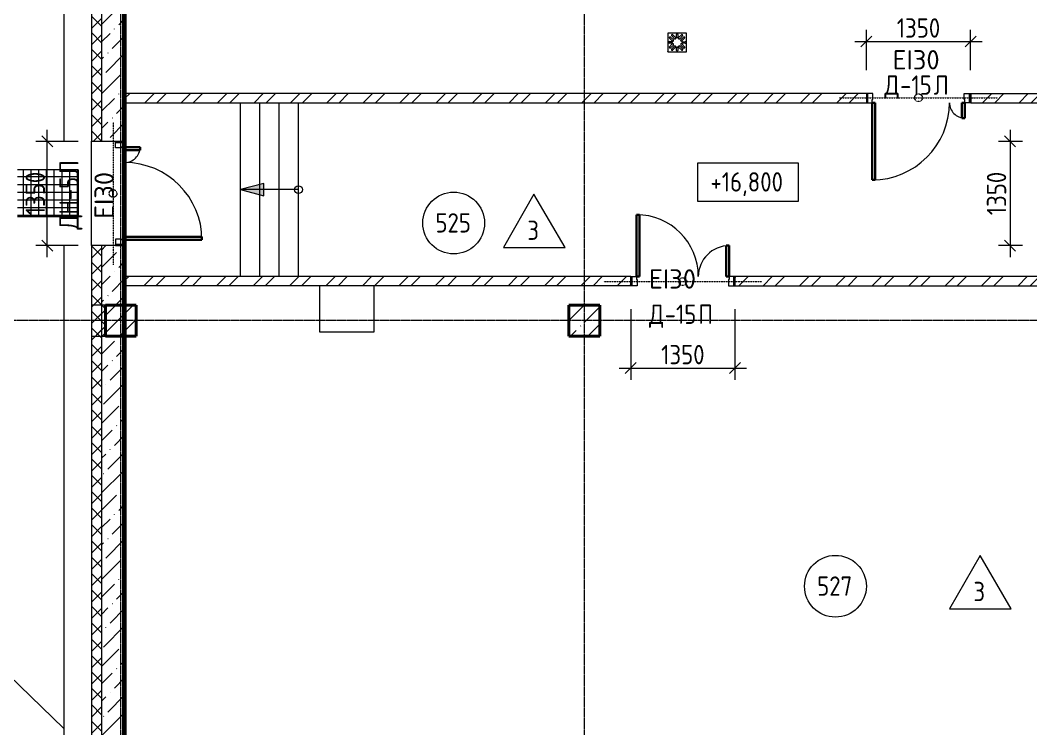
# Model space of a CAD drawing. Header units: millimetres. Extents: x -56773 to 225775, y -262288 to 26541.
# Drawn here: x -4492 to 8587, y -256592 to -247421 of the extents above; entities that cross this region are included whole.
import ezdxf

# ---------------------------------------------------------------- set-up
doc = ezdxf.new("R2010")
doc.units = ezdxf.units.MM
doc.linetypes.add('ADSK_Линия сетки', pattern=[25, 20, -2.5, 0, -2.5])
doc.linetypes.add('ADSK_Невидимые', pattern=[5, 3, -2])
for name, color, linetype, lineweight in [('3.1 Штукатурка внешн стен для инвесторов', 5, 'Continuous', 60), ('Аннотация', 7, 'Continuous', 20), ('Двери', 7, 'Continuous', 9), ('Лестницы', 7, 'Continuous', 9), ('Марки дверей', 7, 'Continuous', 20), ('Марки помещений', 7, 'Continuous', 20), ('Несущие колонны', 7, 'Continuous', 18), ('Обобщенные модели', 7, 'ADSK_Невидимые', 18), ('Оборудование', 7, 'Continuous', 18), ('Оси', 7, 'Continuous', 9), ('Отметки', 7, 'Continuous', 9), ('Панели витража', 7, 'Continuous', 9), ('Перекрытие', 7, 'Continuous', 18), ('Размеры', 7, 'Continuous', 9), ('Сантехника', 7, 'Continuous', 18), ('Стены внутренние', 7, 'Continuous', 18), ('Стены наружные', 7, 'Continuous', 18), ('Стены несущие', 7, 'Continuous', 30), ('Стены отделка', 7, 'Continuous', 30), ('Стены штриховка', 7, 'Continuous', 9), ('Стрелки вверх', 7, 'Continuous', 18)]:
    doc.layers.add(name, color=color, linetype=linetype, lineweight=lineweight)
doc.styles.add('GOST Common_2', font='', dxfattribs={"width": 0.9, "height": 250})
doc.styles.add('ISOCPEUR', font='isocpeur.ttf', dxfattribs={"height": 250})
doc.styles.get('GOST Common_2').set_extended_font_data('GOST Common')
doc.dimstyles.new('ADSK_Основной', dxfattribs={"dimscale": 304.8, "dimtxt": 251.428749, "dimasz": 0.463911, "dimexe": 0.492126, "dimexo": 0.984252, "dimgap": 0.164042, "dimtad": 1, "dimdec": 3, "dimrnd": 0.001, "dimdsep": 46, "dimtxsty": 'GOST Common_2', "dimblk1": 'OBLIQUE', "dimblk2": 'OBLIQUE', "dimsah": 1, "dimcen": 0.09, "dimdle": 0.492126, "dimazin": 2, "dimtfac": 1, "dimtdec": 4, "dimtix": 1, "dimtmove": 0, "dimatfit": 3, "dimfxl": 1, "dimtvp": 1, "dimtolj": 1, "dimtzin": 0, "dimlwd": 20, "dimlwe": 20, "dimarcsym": 2})
doc.dimstyles.new('ADSK_Основной_2_5_мм', dxfattribs={"dimscale": 304.8, "dimtxt": 251.428749, "dimasz": 0.463911, "dimexe": 0.492126, "dimexo": 0.984252, "dimgap": 0.098425, "dimtad": 1, "dimrnd": 0.01, "dimdsep": 46, "dimtxsty": 'GOST Common_2', "dimblk1": 'OBLIQUE', "dimblk2": 'OBLIQUE', "dimsah": 1, "dimcen": 0.09, "dimdle": 0.492126, "dimazin": 2, "dimtfac": 1, "dimtdec": 4, "dimtix": 1, "dimtmove": 0, "dimatfit": 3, "dimfxl": 1, "dimtvp": 1, "dimtolj": 1, "dimtzin": 0, "dimlwd": 20, "dimlwe": 20, "dimarcsym": 2})
pattern_1 = [(45, (9.36, -250313.7), (-224.506, 224.506), []), (45, (233.87, -250313.7), (-224.506, 224.506), [396.875, -79.375, 3.353, -76.022])]
pattern_2 = [(45, (9.36, -250313.7), (-106.066, 106.066), []), (135, (9.36, -250313.7), (-106.066, -106.066), [])]
pattern_3 = [(45, (9.36, -250313.7), (-235.732, 235.732), []), (45, (166.5, -250313.7), (-235.732, 235.732), [])]

# ---------------------------------------------------------------- blocks, each defined once
blk = doc.blocks.new('ADSK_КолоннаЖБ_Прямоугольная - 400x400 мм-1807143-Маркировочный 5-й')
at = {"layer": 'Несущие колонны', "lineweight": 40}
for p, q in [((-200, 200), (200, 200)), ((-200, -200), (-200, 200)), ((200, 200), (200, -200)), ((200, -200), (-200, -200))]:
    blk.add_line(p, q, dxfattribs=at)
blk = doc.blocks.new('Дверь двупольная противопожарная наружная - ДН-5Л 1350х2000 Дверной блок двупольный глухой_ противопожарный_ EI30_ левая-2801094-Маркировочный 5-й')
at = {"layer": 'Двери', "lineweight": 30}
for p, q in [((600, 1150), (560, 1150)), ((560, 1150), (560, 150)), ((600, 150), (600, 1150)), ((-600, 350), (-560, 350)), ((-600, 150), (-600, 350)), ((-560, 350), (-560, 150)), ((-560, 150), (-600, 150)), ((560, 150), (600, 150))]:
    blk.add_line(p, q, dxfattribs=at)
at = {"layer": 'Двери'}
for p, q in [((-675, 150), (-660, 150)), ((-675, 30), (-675, 150)), ((-660, 150), (-600, 150)), ((-660, 30), (-660, 150)), ((-660, 150), (-660, 30)), ((-600, 150), (-600, 110)), ((660, 150), (600, 150)), ((600, 150), (600, 110)), ((660, 30), (660, 150)), ((675, 150), (660, 150)), ((660, 150), (660, 30)), ((675, 30), (675, 150)), ((-660, 30), (-675, 30)), ((-590, 30), (-660, 30)), ((-600, 110), (-590, 110)), ((-590, 110), (-590, 30)), ((600, 110), (590, 110)), ((590, 110), (590, 30)), ((590, 30), (660, 30)), ((660, 30), (675, 30))]:
    blk.add_line(p, q, dxfattribs=at)
for centre, radius, start, end in [((600, 150), 1000, 90, 180), ((-600, 150), 200, 360, 90)]:
    blk.add_arc(centre, radius, start, end, dxfattribs=at)
blk = doc.blocks.new('Системная панель - 1_Алюминиевая панель RAL 1013-3095988-Маркировочный 5-й')
at = {"layer": 'Панели витража', "lineweight": 18}
for p, q in [((-1248, 2), (-8498, 2)), ((-1248, -2), (-1248, 2)), ((2157, 2), (102, 2)), ((102, 2), (102, -2)), ((-8498, -2), (-1248, -2)), ((102, -2), (2157, -2))]:
    blk.add_line(p, q, dxfattribs=at)
blk = doc.blocks.new('Дверь двупольная  противопожарная - Д-15Л 1350х2200 Дверной блок двупольный глухой_ противопожарный_ EI30_ левая-2742977-Маркировочный 5-й')
at = {"layer": 'Двери', "lineweight": 30}
for p, q in [((600, 1060), (560, 1060)), ((560, 1060), (560, 60)), ((600, 60), (600, 1060)), ((-600, 260), (-560, 260)), ((-600, 60), (-600, 260)), ((-560, 260), (-560, 60)), ((-560, 60), (-600, 60)), ((560, 60), (600, 60))]:
    blk.add_line(p, q, dxfattribs=at)
at = {"layer": 'Двери'}
for p, q in [((-675, 60), (-660, 60)), ((-675, -60), (-675, 60)), ((-660, 60), (-600, 60)), ((-660, -60), (-660, 60)), ((-660, 60), (-660, -60)), ((-600, 60), (-600, 20)), ((-600, 20), (-590, 20)), ((-590, 20), (-590, -60)), ((600, 20), (590, 20)), ((590, 20), (590, -60)), ((660, 60), (600, 60)), ((600, 60), (600, 20)), ((660, -60), (660, 60)), ((675, 60), (660, 60)), ((660, 60), (660, -60)), ((675, -60), (675, 60)), ((-660, -60), (-675, -60)), ((-590, -60), (-660, -60)), ((590, -60), (660, -60)), ((660, -60), (675, -60))]:
    blk.add_line(p, q, dxfattribs=at)
for centre, radius, start, end in [((600, 60), 1000, 90, 180), ((-600, 60), 200, 360, 90)]:
    blk.add_arc(centre, radius, start, end, dxfattribs=at)
blk = doc.blocks.new('Дверь двупольная  противопожарная - Д-15П 1550х2200 Дверной блок двупольный глухой_ противопожарный_ EI30_ правая-2349942-Маркировочный 5-й')
at = {"layer": 'Двери', "lineweight": 30}
for p, q in [((-600, 860), (-560, 860)), ((-600, 60), (-600, 860)), ((-560, 860), (-560, 60)), ((600, 460), (560, 460)), ((560, 460), (560, 60)), ((600, 60), (600, 460)), ((-560, 60), (-600, 60)), ((560, 60), (600, 60))]:
    blk.add_line(p, q, dxfattribs=at)
at = {"layer": 'Двери'}
for p, q in [((-675, 60), (-660, 60)), ((-675, -60), (-675, 60)), ((-660, 60), (-600, 60)), ((-660, -60), (-660, 60)), ((-660, 60), (-660, -60)), ((-600, 60), (-600, 20)), ((-600, 20), (-590, 20)), ((-590, 20), (-590, -60)), ((600, 20), (590, 20)), ((590, 20), (590, -60)), ((660, 60), (600, 60)), ((600, 60), (600, 20)), ((660, -60), (660, 60)), ((675, 60), (660, 60)), ((660, 60), (660, -60)), ((675, -60), (675, 60)), ((-660, -60), (-675, -60)), ((-590, -60), (-660, -60)), ((590, -60), (660, -60)), ((660, -60), (675, -60))]:
    blk.add_line(p, q, dxfattribs=at)
for centre, radius, start, end in [((-600, 60), 800, 360, 90), ((600, 60), 400, 90, 180)]:
    blk.add_arc(centre, radius, start, end, dxfattribs=at)
blk = doc.blocks.new('710_HL_Трап HL616_1H 1_Нет__СантехПрибор_Нет основы_ - 710_HL_Трап HL616_1H 1_Нет__СантехПрибор_Нет основы_-2778976-Маркировочный 5-й')
at = {"layer": 'Сантехника'}
for p, q in [((-120, 120), (-120, -120)), ((120, 120), (-120, 120)), ((-102, 11), (-69, 10)), ((-62, 20), (-98, 56)), ((-84, 70), (-48, 34)), ((-34, 48), (-70, 84)), ((-56, 98), (-20, 62)), ((-9, 70), (-9, 103)), ((11, 103), (11, 70)), ((20, 62), (56, 98)), ((70, 84), (34, 48)), ((48, 34), (84, 70)), ((98, 56), (62, 20)), ((71, 10), (104, 9)), ((120, -120), (120, 120)), ((-120, -120), (120, -120)), ((-70, -10), (-102, -9)), ((-98, -56), (-62, -20)), ((-48, -34), (-84, -70)), ((-70, -84), (-34, -48)), ((-20, -62), (-56, -98)), ((-9, -103), (-9, -70)), ((11, -70), (11, -103)), ((56, -98), (20, -62)), ((34, -48), (70, -84)), ((84, -70), (48, -34)), ((62, -20), (98, -56)), ((104, -11), (71, -10))]:
    blk.add_line(p, q, dxfattribs=at)
for centre, start, end in [((-102, 1), 89.6219, 269.6219), ((-91, 63), 45, 225), ((-63, 91), 45, 225), ((-70, 0), 269.6219, 89.6219), ((-55, 27), 225, 45), ((-27, 55), 225, 45), ((1, 103), 0, 180), ((1, 70), 180, 360), ((27, 55), 135, 315), ((55, 27), 135, 315), ((63, 91), 315, 135), ((71, 0), 89.6219, 269.6219), ((91, 63), 315, 135), ((104, -1), 269.6219, 89.6219), ((-91, -63), 135, 315), ((-63, -91), 135, 315), ((-55, -27), 315, 135), ((-27, -55), 315, 135), ((1, -70), 0, 180), ((1, -103), 180, 360), ((27, -55), 45, 225), ((55, -27), 45, 225), ((63, -91), 225, 45), ((91, -63), 225, 45)]:
    blk.add_arc(centre, 10, start, end, dxfattribs=at)
for points, knots in [([(-118, 118), (-118, 118), (-118, 118), (-119, 119), (-119, 119), (-119, 119), (-119, 119), (-119, 119), (-120, 120), (-120, 120), (-120, 120), (-120, 120), (-120, 120), (-120, 120), (-120, 120)], [0, 0, 0, 0, 0.142857, 0.285714, 0.357143, 0.428571, 0.5, 0.571429, 0.642857, 0.714286, 0.785714, 0.857143, 0.928571, 1, 1, 1, 1]), ([(120, 120), (120, 120), (120, 120), (120, 120), (120, 120), (120, 120), (120, 120), (119, 119), (119, 119), (119, 119), (119, 119), (119, 119), (118, 118), (118, 118), (118, 118)], [0, 0, 0, 0, 0.071429, 0.142857, 0.214286, 0.285714, 0.357143, 0.428571, 0.5, 0.571429, 0.642857, 0.714286, 0.857143, 1, 1, 1, 1]), ([(-120, -120), (-120, -120), (-120, -120), (-120, -120), (-120, -120), (-120, -120), (-120, -120), (-119, -119), (-119, -119), (-119, -119), (-119, -119), (-119, -119), (-118, -118), (-118, -118), (-118, -118)], [0, 0, 0, 0, 0.071429, 0.142857, 0.214286, 0.285714, 0.357143, 0.428571, 0.5, 0.571429, 0.642857, 0.714286, 0.857143, 1, 1, 1, 1]), ([(118, -118), (118, -118), (118, -118), (119, -119), (119, -119), (119, -119), (119, -119), (119, -119), (120, -120), (120, -120), (120, -120), (120, -120), (120, -120), (120, -120), (120, -120)], [0, 0, 0, 0, 0.142857, 0.285714, 0.357143, 0.428571, 0.5, 0.571429, 0.642857, 0.714286, 0.785714, 0.857143, 0.928571, 1, 1, 1, 1])]:
    blk.add_open_spline(points, degree=3, knots=knots, dxfattribs=at)
blk = doc.blocks.new('TN_Дорожка_ брусчатка - Дорожка_ брусчатка 50 мм-3128622-Маркировочный 5-й')
at = {"layer": 'Оборудование', "lineweight": 9}
h = blk.add_hatch(dxfattribs=at)
h.set_pattern_fill('FP_29', color=256, style=0, pattern_type=2)
h.set_pattern_definition([(0, (-4550.76, 654.41), (0, 100), []), (90, (-4550.76, 654.41), (-99.989, 6e-15), [])])
h.paths.add_polyline_path([(-3751, 354), (-3751, 954), (-4535, 954), (-4535, 354)])
at = {"layer": 'Оборудование'}
for p, q in [((-3751, 954), (-4536, 954)), ((-3751, 354), (-3751, 954)), ((-3751, 954), (-3750, 954)), ((-3750, 954), (-3750, 354)), ((-4536, 354), (-3751, 354)), ((-3750, 354), (-3751, 354))]:
    blk.add_line(p, q, dxfattribs=at)
blk = doc.blocks.new('BS_Перемычка металлическая - BS_Перемычка металлическая-3899641-Маркировочный 5-й')
at = {"layer": 'Обобщенные модели', "linetype": 'ADSK_Невидимые', "lineweight": 18}
blk.add_line((-1025, 0), (1025, 0), dxfattribs=at)
blk.add_circle((0, 0), 50, dxfattribs=at)
blk = doc.blocks.new('BS_Перемычка металлическая - BS_Перемычка металлическая-3930218-Маркировочный 5-й')
at = {"layer": 'Обобщенные модели', "linetype": 'ADSK_Невидимые', "lineweight": 18}
blk.add_line((-925, 0), (925, 0), dxfattribs=at)
blk.add_circle((0, 0), 50, dxfattribs=at)
blk = doc.blocks.new('ADSK_Марка_Помещение_ОдноЗначение - Номер-159740-Маркировочный 5-й')
at = {"layer": 'Марки помещений'}
blk.add_circle((0, 0), 4, dxfattribs=at)
blk = doc.blocks.new('ADSK_Марка_Помещение_ТипПола_ГОСТ21-501-2011 - Отделка пола-1456712-Маркировочный 5-й')
at = {"layer": 'Марки помещений'}
for p, q in [((0, 6.93), (-3.96, 0)), ((4.04, 0), (0, 6.93)), ((-3.96, 0), (4.04, 0))]:
    blk.add_line(p, q, dxfattribs=at)
blk = doc.blocks.new('_Oblique')
at = {"color": 0, "linetype": 'ByBlock', "lineweight": -2}
blk.add_line((-0.5, -0.5), (0.5, 0.5), dxfattribs=at)
blk = doc.blocks.new('*D6861')
at = {"layer": 'Defpoints', "color": 0, "transparency": 16777216}
for p in [(-4142, -248989), (-3441, -248989), (-3441, -250339)]:
    blk.add_point(p, dxfattribs=at)
at = {"layer": 'Размеры', "color": 0, "lineweight": 20, "transparency": 16777216}
for p, q in [((-4142, -250489), (-4142, -248839)), ((-3741, -248989), (-4292, -248989)), ((-3741, -250339), (-4292, -250339))]:
    blk.add_line(p, q, dxfattribs=at)
at = {"layer": 'Размеры', "color": 0, "lineweight": 20, "transparency": 16777216, "xscale": 141.4, "yscale": 141.4, "zscale": 141.4}
for p, rotation in [((-4142, -248989), 90), ((-4142, -250339), 270)]:
    blk.add_blockref('_Oblique', p, dxfattribs=dict(at, rotation=rotation))
at = {"layer": 'Размеры', "color": 0, "lineweight": 9, "transparency": 16777216, "insert": (-4297, -249664), "char_height": 250, "width": 700.59, "attachment_point": 5, "rotation": 90, "style": 'GOST Common_2'}
blk.add_mtext('\\A1;1350', dxfattribs=at)
blk = doc.blocks.new('*D6853')
at = {"layer": 'Defpoints', "color": 0, "transparency": 16777216}
for p in [(7809, -247697), (6459, -248369), (7809, -248369)]:
    blk.add_point(p, dxfattribs=at)
at = {"layer": 'Размеры', "color": 0, "lineweight": 20, "transparency": 16777216}
for p, q in [((6459, -248069), (6459, -247547)), ((7809, -248069), (7809, -247547)), ((6309, -247697), (7959, -247697))]:
    blk.add_line(p, q, dxfattribs=at)
at = {"layer": 'Размеры', "color": 0, "lineweight": 20, "transparency": 16777216, "xscale": 141.4, "yscale": 141.4, "zscale": 141.4, "rotation": 180}
blk.add_blockref('_Oblique', (6459, -247697), dxfattribs=at)
at = {"layer": 'Размеры', "color": 0, "lineweight": 20, "transparency": 16777216, "xscale": 141.4, "yscale": 141.4, "zscale": 141.4}
blk.add_blockref('_Oblique', (7809, -247697), dxfattribs=at)
at = {"layer": 'Размеры', "color": 0, "lineweight": 9, "transparency": 16777216, "insert": (7134, -247522), "char_height": 250, "width": 700.59, "attachment_point": 5, "style": 'GOST Common_2'}
blk.add_mtext('\\A1;1350', dxfattribs=at)
blk = doc.blocks.new('*D6854')
at = {"layer": 'Defpoints', "color": 0, "transparency": 16777216}
for p in [(3409, -250859), (4759, -250859), (4759, -251924)]:
    blk.add_point(p, dxfattribs=at)
at = {"layer": 'Размеры', "color": 0, "lineweight": 20, "transparency": 16777216}
for p, q in [((3409, -251159), (3409, -252074)), ((4759, -251159), (4759, -252074)), ((3259, -251924), (4909, -251924))]:
    blk.add_line(p, q, dxfattribs=at)
at = {"layer": 'Размеры', "color": 0, "lineweight": 20, "transparency": 16777216, "xscale": 141.4, "yscale": 141.4, "zscale": 141.4, "rotation": 180}
blk.add_blockref('_Oblique', (3409, -251924), dxfattribs=at)
at = {"layer": 'Размеры', "color": 0, "lineweight": 20, "transparency": 16777216, "xscale": 141.4, "yscale": 141.4, "zscale": 141.4}
blk.add_blockref('_Oblique', (4759, -251924), dxfattribs=at)
at = {"layer": 'Размеры', "color": 0, "lineweight": 9, "transparency": 16777216, "insert": (4084, -251749), "char_height": 250, "width": 700.59, "attachment_point": 5, "style": 'GOST Common_2'}
blk.add_mtext('\\A1;1350', dxfattribs=at)
blk = doc.blocks.new('*D6857')
at = {"layer": 'Defpoints', "color": 0, "transparency": 16777216}
for p in [(8779, -248989), (8319, -250339), (8779, -250339)]:
    blk.add_point(p, dxfattribs=at)
at = {"layer": 'Размеры', "color": 0, "lineweight": 20, "transparency": 16777216}
for p, q in [((8319, -248839), (8319, -250489)), ((8479, -248989), (8169, -248989)), ((8479, -250339), (8169, -250339))]:
    blk.add_line(p, q, dxfattribs=at)
at = {"layer": 'Размеры', "color": 0, "lineweight": 20, "transparency": 16777216, "xscale": 141.4, "yscale": 141.4, "zscale": 141.4}
for p, rotation in [((8319, -248989), 90), ((8319, -250339), 270)]:
    blk.add_blockref('_Oblique', p, dxfattribs=dict(at, rotation=rotation))
at = {"layer": 'Размеры', "color": 0, "lineweight": 9, "transparency": 16777216, "insert": (8144, -249664), "char_height": 250, "width": 700.59, "attachment_point": 5, "rotation": 90, "style": 'GOST Common_2'}
blk.add_mtext('\\A1;1350', dxfattribs=at)
blk = doc.blocks.new('Высотные отметки - Рамка-12095-Маркировочный 5-й')
at = {"layer": 'Аннотация', "lineweight": 20}
for p, q in [((-6.5, 0), (-6.5, 5)), ((-6.5, 5), (6.5, 5)), ((6.5, 5), (6.5, 0)), ((6.5, 0), (-6.5, 0))]:
    blk.add_line(p, q, dxfattribs=at)

msp = doc.modelspace()

# ---------------------------------------------------------------- hatches: boundary and pattern name
at = {"layer": 'Несущие колонны', "lineweight": 9}
h = msp.add_hatch(dxfattribs=at)
h.set_pattern_fill('FP_1', color=256, style=0, pattern_type=2)
h.set_pattern_definition(pattern_1)
h.paths.add_polyline_path([(-3390.6385, -251508.7359), (-2990.6385, -251508.7359), (-2990.6385, -251108.7359), (-3390.6385, -251108.7359)])
h = msp.add_hatch(dxfattribs=at)
h.set_pattern_fill('FP_1', color=256, style=0, pattern_type=2)
h.set_pattern_definition(pattern_1)
h.paths.add_polyline_path([(2609.3615, -251508.7359), (3009.3615, -251508.7359), (3009.3615, -251108.7359), (2609.3615, -251108.7359)])
at = {"layer": 'Стены внутренние', "lineweight": 9}
h = msp.add_hatch(dxfattribs=at)
h.set_pattern_fill('FP_2', color=256, style=0, pattern_type=2)
h.set_pattern_definition([(45, (9.36, -250313.7), (84.1895, 308.696), [396.875, -79.375, 3.353, -76.022])])
h.paths.add_polyline_path([(-3390.6385, -257108.7359), (-3140.6385, -257108.7359), (-3140.6385, -250338.7359), (-3440.6385, -250338.7359), (-3440.6385, -257108.7359)])
h.paths.add_polyline_path([(-3440.6385, -248988.7359), (-3140.6385, -248988.7359), (-3140.6385, -241108.7359), (-3440.6385, -241108.7359), (-3440.6385, -246183.7359), (-3374.1547, -246184.5933), (-3365.3935, -246189.1916), (-3360.7021, -246194.0018), (-3357.6483, -246199.4699), (-3356.249, -246204.0986), (-3355.6385, -246208.7359), (-3357.6585, -246218.0266), (-3360.7847, -246223.5775), (-3366.1006, -246228.8228), (-3371.2052, -246231.6568), (-3376.3102, -246233.029), (-3380.6385, -246233.7359), (-3405.6385, -246233.7359), (-3405.6385, -246883.7359), (-3374.1547, -246884.5933), (-3365.3935, -246889.1916), (-3360.7021, -246894.0018), (-3357.6483, -246899.4699), (-3356.249, -246904.0986), (-3355.6385, -246908.7359), (-3357.6585, -246918.0266), (-3360.7847, -246923.5775), (-3366.1006, -246928.8228), (-3371.2052, -246931.6568), (-3375.7971, -246932.9943), (-3380.6385, -246933.7359), (-3440.6385, -246933.7359), (-3440.6385, -247220.452)])
h.paths.add_polyline_path([(-3435.6385, -246883.7359), (-3435.6385, -246233.7359), (-3440.6385, -246233.7359), (-3440.6385, -246883.7359)])
h = msp.add_hatch(dxfattribs=at)
h.set_pattern_fill('FP_9', color=256, style=0, pattern_type=2)
h.set_pattern_definition(pattern_3)
h.paths.add_polyline_path([(6459.3615, -248488.7359), (6459.3615, -248368.7359), (-3140.6385, -248368.7359), (-3140.6385, -248488.7359), (5148.0505, -248488.7359)])
h.paths.add_polyline_path([(7809.3615, -248488.7359), (8809.3615, -248488.7359), (8809.3615, -248368.7359), (7809.3615, -248368.7359)])
h = msp.add_hatch(dxfattribs=at)
h.set_pattern_fill('FP_9', color=256, style=0, pattern_type=2)
h.set_pattern_definition(pattern_3)
h.paths.add_polyline_path([(-3140.6385, -250858.7359), (3409.3615, -250858.7359), (3409.3615, -250738.7359), (-3140.6385, -250738.7359)])
h.paths.add_polyline_path([(8809.3615, -250858.7359), (8809.3615, -250738.7359), (4759.3615, -250738.7359), (4759.3615, -250858.7359), (8035.8776, -250858.7359)])
at = {"layer": 'Стены наружные', "lineweight": 9}
h = msp.add_hatch(dxfattribs=at)
h.set_pattern_fill('FP_4', color=256, style=0, pattern_type=2)
h.set_pattern_definition(pattern_2)
h.paths.add_polyline_path([(-3440.6385, -257108.7359), (-3440.6385, -250338.7359), (-3570.6385, -250338.7359), (-3570.6385, -257108.7359), (-3515.4309, -257108.7359)])
h.paths.add_polyline_path([(-3570.6385, -248988.7359), (-3440.6385, -248988.7359), (-3440.6385, -246933.7359), (-3570.6385, -246933.7759), (-3570.6385, -247220.452)])
h.paths.add_polyline_path([(-3493.245, -246883.7359), (-3440.6385, -246883.7359), (-3440.6385, -246233.7359), (-3497.6385, -246233.7359), (-3497.6385, -246883.7359), (-3494.2365, -246883.7359)])
h.paths.add_polyline_path([(-3537.8263, -246883.7359), (-3527.6385, -246883.7359), (-3527.6385, -246233.7359), (-3570.6385, -246233.7359), (-3570.6385, -246883.7359)])
h.paths.add_polyline_path([(-3537.2076, -246183.7359), (-3440.6385, -246183.7359), (-3440.6385, -241108.7359), (-3570.6385, -241108.7359), (-3570.6385, -246183.7359), (-3537.8263, -246183.7359)])
h = msp.add_hatch(dxfattribs=at)
h.set_pattern_fill('FP_4', color=256, style=0, pattern_type=2)
h.set_pattern_definition(pattern_2)
h.paths.add_polyline_path([(-3515.4309, -251508.7359), (-3390.6385, -251508.7359), (-3390.6385, -251108.7359), (-3570.6385, -251108.7359), (-3570.6385, -251508.7359)])
at = {"layer": 'Стрелки вверх'}
msp.add_hatch(color=256, dxfattribs=at).paths.add_polyline_path([(-1340.6385, -249694.1206), (-1340.6385, -249533.3511), (-1640.6385, -249613.7359)])

# ---------------------------------------------------------------- linework, layer by layer
at = {"layer": '3.1 Штукатурка внешн стен для инвесторов'}
msp.add_lwpolyline([(-3140.6385, -257258.7359), (-3140.6385, -240958.7359), (8809.3615, -240958.7359), (8809.3615, -247708.7359), (12609.3615, -247708.7359), (12609.3615, -247483.7359)], dxfattribs=at)
at = {"layer": 'Лестницы'}
for p, q in [((-1640.6385, -250738.7359), (-1640.6385, -248488.7359)), ((-1640.6385, -250738.7359), (-1640.6385, -248488.7359)), ((-1390.6385, -250738.7359), (-1390.6385, -248488.7359)), ((-1390.6385, -250738.7359), (-1390.6385, -248488.7359)), ((-1140.6385, -250738.7359), (-1140.6385, -248488.7359)), ((-1140.6385, -250738.7359), (-1140.6385, -248488.7359)), ((-890.6385, -250738.7359), (-890.6385, -248488.7359)), ((-890.6385, -250738.7359), (-890.6385, -248488.7359))]:
    msp.add_line(p, q, dxfattribs=at)
at = {"layer": 'Несущие колонны', "lineweight": 9}
for p, q in [((-2990.6385, -251108.7359), (-3390.6385, -251108.7359)), ((-3390.6385, -251108.7359), (-3390.6385, -251508.7359)), ((-2990.6385, -251508.7359), (-2990.6385, -251108.7359)), ((3009.3615, -251108.7359), (2609.3615, -251108.7359)), ((2609.3615, -251508.7359), (2609.3615, -251108.7359)), ((3009.3615, -251108.7359), (3009.3615, -251508.7359)), ((-3390.6385, -251508.7359), (-2990.6385, -251508.7359)), ((3009.3615, -251508.7359), (2609.3615, -251508.7359))]:
    msp.add_line(p, q, dxfattribs=at)
at = {"layer": 'Оси', "color": 253, "linetype": 'ADSK_Линия сетки', "lineweight": 5, "true_color": 0xaaaaaa}
for p, q in [((-3190.6385, -261287.5872), (-3190.6385, -225812.7907)), ((2809.3615, -261287.5872), (2809.3615, -240286.2598)), ((62528.5982, -251308.7359), (-25230.7352, -251308.7359))]:
    msp.add_line(p, q, dxfattribs=at)
at = {"layer": 'Перекрытие'}
for p, q in [((-11398.2969, -249341.1049), (-3928.1385, -256589.2877)), ((-615.6385, -251458.7359), (-615.6385, -250858.7359)), ((84.3615, -250858.7359), (84.3615, -251458.7359)), ((84.3615, -251458.7359), (-615.6385, -251458.7359))]:
    msp.add_line(p, q, dxfattribs=at)
at = {"layer": 'Стены внутренние', "lineweight": 5}
msp.add_line((-3140.6385, -249103.7359), (-3140.6385, -250223.7359), dxfattribs=at)
at = {"layer": 'Стены наружные', "lineweight": 9}
msp.add_line((-3570.6385, -250338.7359), (-3570.6385, -248988.7359), dxfattribs=at)
at = {"layer": 'Стены несущие', "lineweight": 9}
for p, q in [((-3140.6385, -248368.7359), (-3140.6385, -241108.7359)), ((6459.3615, -248368.7359), (-3140.6385, -248368.7359)), ((7809.3615, -248368.7359), (8809.3615, -248368.7359)), ((-3140.6385, -248988.7359), (-3140.6385, -248488.7359)), ((-3140.6385, -248488.7359), (6459.3615, -248488.7359)), ((7809.3615, -248488.7359), (8809.3615, -248488.7359)), ((-3440.6385, -248988.7359), (-3260.6385, -248988.7359)), ((-3260.6385, -250338.7359), (-3440.6385, -250338.7359)), ((-3140.6385, -250738.7359), (-3140.6385, -250338.7359)), ((3409.3615, -250738.7359), (-3140.6385, -250738.7359)), ((-3140.6385, -257108.7359), (-3140.6385, -250858.7359)), ((3409.3615, -250858.7359), (-3140.6385, -250858.7359)), ((8809.3615, -250738.7359), (4759.3615, -250738.7359)), ((4759.3615, -250858.7359), (8809.3615, -250858.7359))]:
    msp.add_line(p, q, dxfattribs=at)
at = {"layer": 'Стены отделка', "lineweight": 9}
for p, q in [((-3570.6385, -246933.7359), (-3570.6385, -248988.7359)), ((-3570.6385, -248988.7359), (-3440.6385, -248988.7359)), ((-3440.6385, -250338.7359), (-3570.6385, -250338.7359)), ((-3570.6385, -250338.7359), (-3570.6385, -257178.7359)), ((-3390.6385, -251108.7359), (-3570.6385, -251108.7359)), ((-3390.6385, -251508.7359), (-3390.6385, -251108.7359)), ((-3570.6385, -251508.7359), (-3390.6385, -251508.7359))]:
    msp.add_line(p, q, dxfattribs=at)
at = {"layer": 'Стены штриховка', "lineweight": 9}
for p, q in [((-3440.6385, -246933.7359), (-3440.6385, -248988.7359)), ((-3140.6385, -248368.7359), (-3140.6385, -248488.7359)), ((-3440.6385, -250338.7359), (-3440.6385, -257108.7359)), ((-3140.6385, -250858.7359), (-3140.6385, -250738.7359))]:
    msp.add_line(p, q, dxfattribs=at)
at = {"layer": 'Стрелки вверх'}
for p, q in [((-1340.6385, -249533.3511), (-1640.6385, -249613.7359)), ((-1340.6385, -249694.1206), (-1340.6385, -249533.3511)), ((-1390.6385, -249613.7359), (-1640.6385, -249613.7359)), ((-1640.6385, -249613.7359), (-1340.6385, -249694.1206)), ((-1140.6385, -249613.7359), (-1390.6385, -249613.7359)), ((-890.6385, -249613.7359), (-1140.6385, -249613.7359))]:
    msp.add_line(p, q, dxfattribs=at)
msp.add_circle((-890.6385, -249613.7359), 50, dxfattribs=at)

# ---------------------------------------------------------------- block references
at = {"layer": 'Двери', "color": 8, "true_color": 0x7f7f7f}
for name, p, rotation in [('Дверь двупольная  противопожарная - Д-15Л 1350х2200 Дверной блок двупольный глухой_ противопожарный_ EI30_ левая-2742977-Маркировочный 5-й', (7134.3615, -248428.7359), 180), ('Дверь двупольная противопожарная наружная - ДН-5Л 1350х2000 Дверной блок двупольный глухой_ противопожарный_ EI30_ левая-2801094-Маркировочный 5-й', (-3290.6385, -249663.7359), 269.9999999999997)]:
    msp.add_blockref(name, p, dxfattribs=dict(at, rotation=rotation))
msp.add_blockref('Дверь двупольная  противопожарная - Д-15П 1550х2200 Дверной блок двупольный глухой_ противопожарный_ EI30_ правая-2349942-Маркировочный 5-й', (4084.3615, -250798.7359), dxfattribs=at)
at = {"layer": 'Марки помещений', "xscale": 99.99999999999993, "yscale": 99.99999999999993, "zscale": 99.99999999999993}
for name, p in [('ADSK_Марка_Помещение_ОдноЗначение - Номер-159740-Маркировочный 5-й', (1118.2027, -250046.4426)), ('ADSK_Марка_Помещение_ТипПола_ГОСТ21-501-2011 - Отделка пола-1456712-Маркировочный 5-й', (2157.0233, -250364.817)), ('ADSK_Марка_Помещение_ОдноЗначение - Номер-159740-Маркировочный 5-й', (6058.8746, -254747.0013)), ('ADSK_Марка_Помещение_ТипПола_ГОСТ21-501-2011 - Отделка пола-1456712-Маркировочный 5-й', (7930.3631, -255040.3757))]:
    msp.add_blockref(name, p, dxfattribs=at)
at = {"layer": 'Несущие колонны', "lineweight": 40, "rotation": 89.9999999999999}
for p in [(-3190.6385, -251308.7359), (2809.3615, -251308.7359)]:
    msp.add_blockref('ADSK_КолоннаЖБ_Прямоугольная - 400x400 мм-1807143-Маркировочный 5-й', p, dxfattribs=at)
at = {"layer": 'Обобщенные модели', "linetype": 'ADSK_Невидимые', "lineweight": 18}
for p in [(7134.3615, -248424.2359), (4084.3615, -250803.2359)]:
    msp.add_blockref('BS_Перемычка металлическая - BS_Перемычка металлическая-3899641-Маркировочный 5-й', p, dxfattribs=at)
at = {"layer": 'Обобщенные модели', "linetype": 'ADSK_Невидимые', "lineweight": 18, "rotation": 269.9999999999995}
msp.add_blockref('BS_Перемычка металлическая - BS_Перемычка металлическая-3930218-Маркировочный 5-й', (-3290.6385, -249663.7359), dxfattribs=at)
at = {"layer": 'Оборудование'}
msp.add_blockref('TN_Дорожка_ брусчатка - Дорожка_ брусчатка 50 мм-3128622-Маркировочный 5-й', (9.3615, -250313.7049), dxfattribs=at)
at = {"layer": 'Отметки', "lineweight": 20, "xscale": 99.99999999999993, "yscale": 99.99999999999993, "zscale": 99.99999999999993}
msp.add_blockref('Высотные отметки - Рамка-12095-Маркировочный 5-й', (4926.6571, -249765.4331), dxfattribs=at)
at = {"layer": 'Панели витража', "rotation": 89.99999999999862}
msp.add_blockref('Системная панель - 1_Алюминиевая панель RAL 1013-3095988-Маркировочный 5-й', (-3925.6385, -249090.331), dxfattribs=at)
at = {"layer": 'Сантехника'}
msp.add_blockref('710_HL_Трап HL616_1H 1_Нет__СантехПрибор_Нет основы_ - 710_HL_Трап HL616_1H 1_Нет__СантехПрибор_Нет основы_-2778976-Маркировочный 5-й', (4009.3615, -247708.7359), dxfattribs=at)

# ---------------------------------------------------------------- texts
at = {"layer": 'Марки дверей', "color": 1, "lineweight": 5, "true_color": 0xff0000, "char_height": 250, "width": 737.5525, "attachment_point": 1, "style": 'ISOCPEUR'}
for insert in [(6799.9912, -247808.3358), (3646.6412, -250645.1821)]:
    msp.add_mtext('EI30', dxfattribs=dict(at, insert=insert))
at = {"layer": 'Марки дверей', "lineweight": 5, "char_height": 250, "attachment_point": 1, "style": 'GOST Common_2'}
for s, insert, width in [('\\fGOST Common|b0|i0|c204|p34|;\\W.9;Д', (6693.4912, -248135.8279), 245.316375), ('-15', (6895.8975, -248135.8279), 526.708687), ('\\fGOST Common|b0|i0|c204|p34|;\\W.9;Л', (7330.4756, -248135.8279), 223.670812), ('\\fGOST Common|b0|i0|c204|p34|;\\W.9;Д', (3646.6412, -251102.1092), 245.316375), ('-15', (3849.0475, -251102.1092), 526.708687), ('\\fGOST Common|b0|i0|c204|p34|;\\W.9;П', (4283.6256, -251102.1092), 216.455625)]:
    msp.add_mtext(s, dxfattribs=dict(at, insert=insert, width=width))
at = {"layer": 'Марки дверей', "lineweight": 5, "char_height": 250, "attachment_point": 1, "rotation": 90, "style": 'GOST Common_2'}
for s, insert, width in [('\\fGOST Common|b0|i0|c204|p34|;\\W.9;Л', (-3987.2583, -249428.5867), 223.670812), ('-5', (-3987.2583, -249750.0554), 389.620125), ('ДН', (-3987.2583, -250131.0554), 461.772)]:
    msp.add_mtext(s, dxfattribs=dict(at, insert=insert, width=width))
at = {"layer": 'Марки дверей', "color": 1, "lineweight": 5, "true_color": 0xff0000, "insert": (-3531.1854, -249992.1554), "char_height": 250, "width": 737.5525, "attachment_point": 1, "rotation": 90, "style": 'ISOCPEUR'}
msp.add_mtext('EI30', dxfattribs=at)
at = {"layer": 'Марки помещений', "lineweight": 9, "char_height": 250, "attachment_point": 1, "style": 'GOST Common_2'}
for s, insert, width in [('525', (881.9454, -249918.7175), 584.430187), ('\\fGOST Common|b0|i0|c204|p34|;\\W.9;3', (2071.691, -250014.8078), 194.810062), ('527', (5822.6173, -254619.2762), 584.430187), ('\\fGOST Common|b0|i0|c204|p34|;\\W.9;3', (7845.0308, -254690.3665), 194.810062)]:
    msp.add_mtext(s, dxfattribs=dict(at, insert=insert, width=width))
at = {"layer": 'Отметки', "lineweight": 20, "insert": (4441.4109, -249388.7261), "char_height": 250, "width": 1164.590943, "attachment_point": 1, "line_spacing_factor": 1.022761, "style": 'GOST Common_2'}
msp.add_mtext('+16,800', dxfattribs=at)

# ---------------------------------------------------------------- dimensions: what is measured, and where the dimension line sits
at = {"layer": 'Размеры', "lineweight": 9}
for base, p1, p2, picture, middle in [((7809.3615, -247696.586), (6459.3615, -248368.7359), (7809.3615, -248368.7359), '*D6853', (7134.3615, -247521.586)), ((4759.3615, -251924.371), (3409.3615, -250858.7359), (4759.3615, -250858.7359), '*D6854', (4084.3615, -251749.371))]:
    dim = msp.add_linear_dim(base=base, p1=p1, p2=p2, dimstyle='ADSK_Основной', override={"dimpost": '<>', "dimfxl": 1350}, dxfattribs=at)
    dim.commit()
    dim.dimension.update_dxf_attribs({"geometry": picture, "text_midpoint": middle})
for base, p1, p2, dimstyle, picture, middle in [((-4142.3595, -248988.7359), (-3440.6385, -250338.7359), (-3440.6385, -248988.7359), 'ADSK_Основной_2_5_мм', '*D6861', (-4297.3595, -249663.7359)), ((8319.2949, -250338.7359), (8779.3615, -248988.7359), (8779.3615, -250338.7359), 'ADSK_Основной', '*D6857', (8144.2949, -249663.7359))]:
    dim = msp.add_linear_dim(base=base, p1=p1, p2=p2, angle=90, dimstyle=dimstyle, override={"dimpost": '<>', "dimfxl": 1350}, dxfattribs=at)
    dim.commit()
    dim.dimension.update_dxf_attribs({"geometry": picture, "text_midpoint": middle})

doc.saveas('drawing.dxf')
